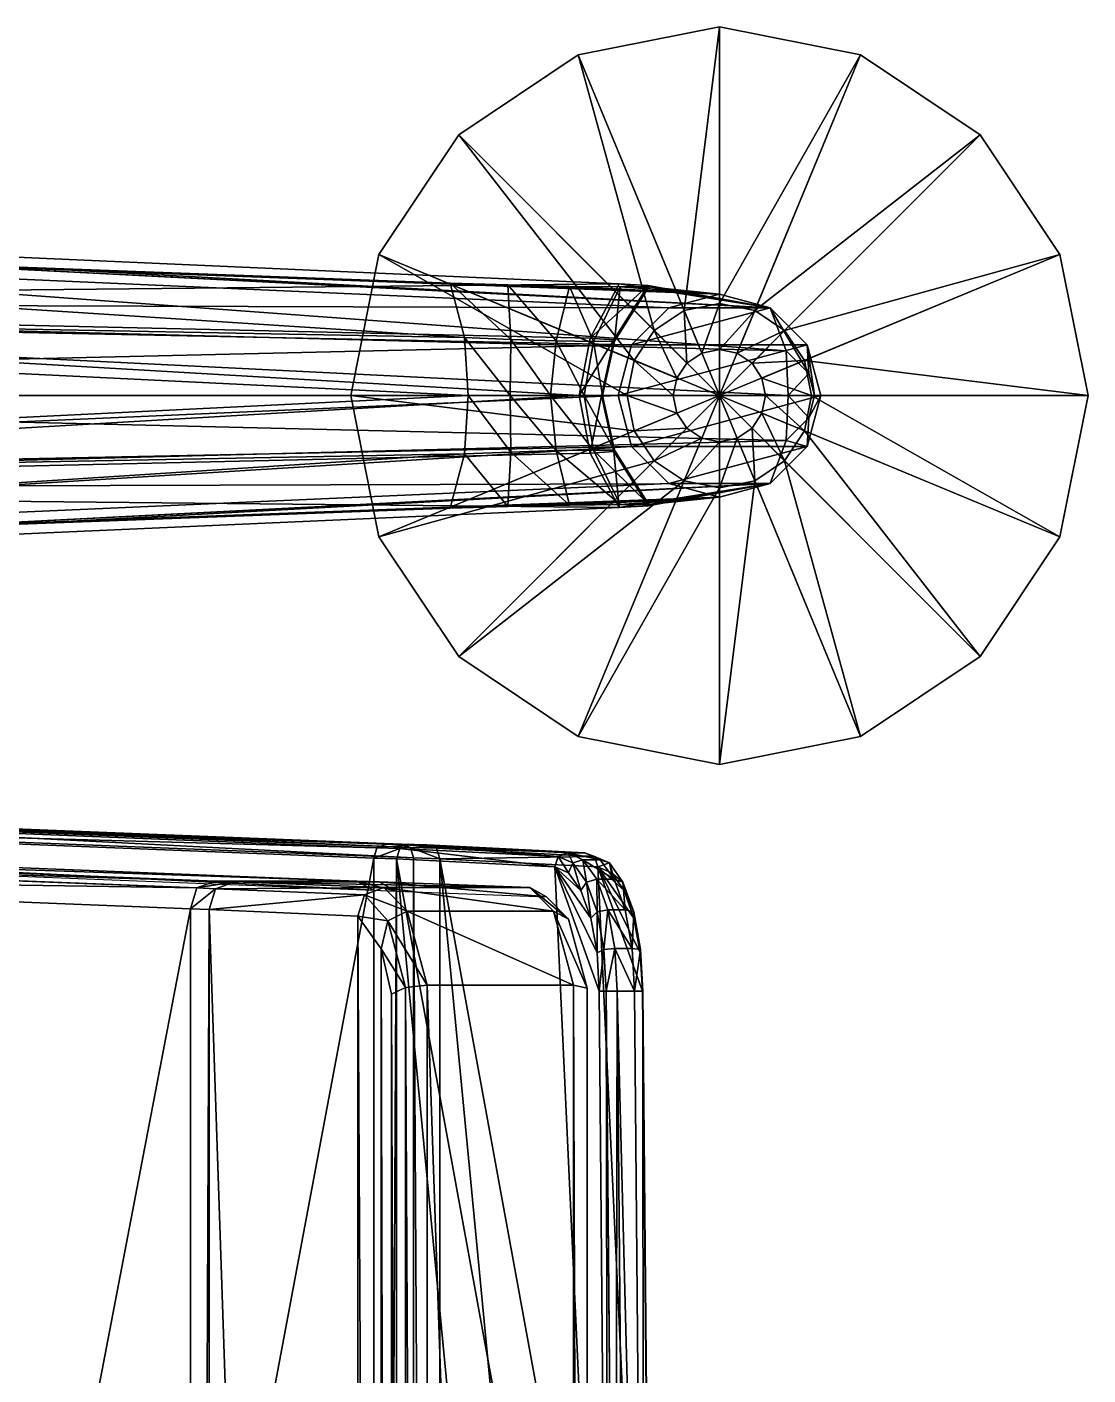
# Model space of a CAD drawing. Extents: x -0.75 to 2.5, y -6.86 to 0.72.
# Drawn here: x -0.1801 to -0.065, y -1.9131 to -1.7669 of the extents above; entities that cross this region are included whole.
import ezdxf

# ---------------------------------------------------------------- set-up
doc = ezdxf.new("R2010")
doc.units = 0
doc.layers.add('72OFGO2D01_GRAFIK', color=1, linetype='CONTINUOUS')
doc.layers.add('72VIAI3D_ANY', color=1, linetype='CONTINUOUS')

# ---------------------------------------------------------------- blocks, each defined once
blk = doc.blocks.new('OB__000009')
at = {"layer": '72VIAI3D_ANY'}
mesh = blk.add_polyface(dxfattribs=at)
corners = [(0.032, -0.00067, 0.06625), (0.0265, -0.00147, 0.06163), (0.032, 0, 0.06002), (0.02959, -0.00131, 0.06695), (0.03441, -0.00131, 0.06695), (0.0375, -0.00147, 0.06163), (0.02248, -0.0055, 0.0661), (0.02713, -0.00376, 0.06969), (0.03688, -0.00376, 0.06969), (0.04153, -0.0055, 0.0661), (0.032, -0.00355, 0.07141), (0.0265, -0.00147), (0.02248, -0.0055), (0.021, -0.011, 0.024), (0.021, -0.011), (0.02248, -0.0165, 0.02668), (0.04153, -0.0165), (0.043, -0.011, 0.024), (0.043, -0.011), (0.04153, -0.0055), (0.0375, -0.00147), (0.032, 0), (0.04382, -0.01867, 0.05968), (0.04395, -0.01872, 0.0664), (0.02018, -0.01867, 0.05968), (0.02006, -0.01872, 0.0664), (0.0375, -0.02053), (0.032, -0.022), (0.0265, -0.02053), (0.02248, -0.0165)]
mesh.append_faces([[corners[k] for k in face] for face in [(1, 0, 3), (2, 4, 0), (3, 6, 1), (6, 3, 7), (8, 5, 9), (5, 8, 4), (6, 11, 1), (11, 6, 12), (12, 13, 14), (15, 14, 13), (16, 17, 18), (18, 9, 19), (5, 19, 9), (19, 5, 20), (20, 2, 21), (21, 1, 11), (19, 16, 18)]], dxfattribs={"vtx0": -1, "color": 9})
mesh.append_faces([[corners[k] for k in face] for face in [(0, 1, 2), (4, 2, 5), (24, 6, 25), (20, 16, 19), (16, 20, 26), (21, 26, 20), (26, 21, 27), (11, 27, 21), (12, 28, 11), (28, 12, 29)]], dxfattribs={"vtx0": -1, "vtx1": -1, "color": 9})
mesh.append_faces([[corners[k] for k in face] for face in [(9, 17, 22), (13, 6, 24)]], dxfattribs={"vtx0": -1, "vtx1": -1, "vtx2": -1, "color": 9})
mesh.append_faces([[corners[k] for k in face] for face in [(10, 3, 0), (10, 0, 4), (10, 7, 3), (10, 4, 8), (13, 12, 6), (9, 18, 17), (2, 20, 5), (1, 21, 2), (9, 22, 23)]], dxfattribs={"vtx0": -1, "vtx2": -1, "color": 9})
mesh.append_faces([[corners[k] for k in face] for face in [(14, 29, 12)]], dxfattribs={"vtx1": -1, "color": 9})
mesh = blk.add_polyface(dxfattribs=at)
corners = [(0.021, -0.011), (0.02248, -0.0165, 0.02668), (0.02248, -0.0165), (0.0265, -0.02053, 0.02745), (0.0265, -0.02053), (0.032, -0.022, 0.02578), (0.032, -0.022), (0.0375, -0.02053, 0.02745), (0.0375, -0.02053), (0.04153, -0.0165, 0.02668), (0.04153, -0.0165), (0.043, -0.011, 0.024), (0.03804, -0.02245, 0.06559), (0.04413, -0.02189, 0.07233), (0.04395, -0.01872, 0.0664), (0.03823, -0.02504, 0.07032), (0.02577, -0.02504, 0.07032), (0.02006, -0.01872, 0.0664), (0.01987, -0.02189, 0.07233), (0.02596, -0.02245, 0.06559), (0.03793, -0.02237, 0.06064), (0.04382, -0.01867, 0.05968), (0.02018, -0.01867, 0.05968), (0.02608, -0.02237, 0.06064), (0.0379, -0.02465, 0.05623), (0.0438, -0.02176, 0.05372), (0.02021, -0.02176, 0.05372), (0.02611, -0.02465, 0.05623), (0.032, -0.0238, 0.06543), (0.032, -0.02623, 0.06974), (0.032, -0.02367, 0.06104), (0.032, -0.02568, 0.0571), (0.04153, -0.0055, 0.0661), (0.04387, -0.02728, 0.04988), (0.04401, -0.03394, 0.04905), (0.02248, -0.0055, 0.0661), (0.021, -0.011, 0.024), (0.02014, -0.02728, 0.04988), (0.01999, -0.03394, 0.04905), (0.0265, -0.00147)]
mesh.append_faces([[corners[k] for k in face] for face in [(0, 1, 2), (3, 2, 1), (2, 3, 4), (5, 4, 3), (4, 5, 6), (7, 6, 5), (6, 7, 8), (9, 8, 7), (8, 9, 10), (11, 10, 9), (12, 13, 14), (13, 12, 15), (16, 17, 18), (17, 16, 19), (20, 14, 21), (14, 20, 12), (19, 22, 17), (22, 19, 23), (24, 21, 25), (21, 24, 20), (23, 26, 22), (26, 23, 27), (28, 15, 12), (19, 29, 28), (30, 12, 20), (12, 30, 28), (28, 23, 19), (23, 28, 30), (20, 31, 30), (30, 27, 23)]], dxfattribs={"vtx0": -1, "color": 9})
mesh.append_faces([[corners[k] for k in face] for face in [(17, 35, 18), (26, 36, 22), (37, 36, 26), (38, 36, 37), (6, 39, 4)]], dxfattribs={"vtx0": -1, "vtx1": -1, "color": 9})
mesh.append_faces([[corners[k] for k in face] for face in [(32, 14, 13), (11, 25, 21), (11, 33, 25), (11, 34, 33)]], dxfattribs={"vtx0": -1, "vtx2": -1, "color": 9})
mesh = blk.add_polyface(dxfattribs=at)
corners = [(0.032, -0.25709, 0.18746), (0.0265, -0.02053, 0.02745), (0.0217, -0.25622, 0.18844), (0.032, -0.022, 0.02578), (0.0423, -0.25622, 0.18844), (0.0375, -0.02053, 0.02745), (0.04216, -0.20841, 0.29661), (0.04153, -0.0055, 0.0661), (0.052, -0.21037, 0.29325), (0.032, -0.20773, 0.29776), (0.03688, -0.00376, 0.06969), (0.02184, -0.20841, 0.29661), (0.032, -0.00355, 0.07141), (0.012, -0.21037, 0.29325), (0.02713, -0.00376, 0.06969), (0.012, -0.20011, 0.26994), (0.02248, -0.0055, 0.0661), (0.052, -0.254, 0.1914), (0.04421, -0.04023, 0.05142), (0.043, -0.011, 0.024), (0.052, -0.2506, 0.19634), (0.052, -0.20011, 0.26994), (0.021, -0.011, 0.024), (0.012, -0.2506, 0.19634), (0.012, -0.254, 0.1914), (0.01979, -0.04023, 0.05142), (0.0423, -0.20267, 0.26725), (0.052, -0.20622, 0.27415), (0.0217, -0.2076, 0.2706), (0.012, -0.20622, 0.27415), (0.0217, -0.20267, 0.26725), (0.032, -0.20363, 0.26637), (0.0423, -0.2076, 0.2706), (0.032, -0.20808, 0.26935), (0.032, -0.03825, 0.05607), (0.0217, -0.24833, 0.19928), (0.02569, -0.03866, 0.05481), (0.032, -0.24762, 0.20036), (0.04413, -0.02189, 0.07233), (0.032, -0.02623, 0.06974), (0.03823, -0.02504, 0.07032), (0.01987, -0.02189, 0.07233), (0.0423, -0.24833, 0.19928), (0.03831, -0.03866, 0.05481), (0.04153, -0.0165, 0.02668), (0.02248, -0.0165, 0.02668)]
mesh.append_faces([[corners[k] for k in face] for face in [(1, 0, 3), (6, 7, 8), (36, 23, 25), (38, 26, 21), (30, 41, 15), (20, 43, 18)]], dxfattribs={"color": 9})
mesh.append_faces([[corners[k] for k in face] for face in [(9, 10, 6), (11, 12, 9), (26, 27, 21), (28, 15, 29), (15, 28, 30), (31, 32, 26), (30, 33, 31), (35, 34, 37), (26, 39, 31), (39, 26, 40), (39, 30, 31), (34, 42, 37), (45, 2, 1)]], dxfattribs={"vtx0": -1, "color": 9})
mesh.append_faces([[corners[k] for k in face] for face in [(17, 18, 19), (18, 17, 20), (7, 21, 8), (22, 23, 24), (23, 22, 25), (34, 35, 36), (5, 17, 44)]], dxfattribs={"vtx0": -1, "vtx1": -1, "color": 9})
mesh.append_faces([[corners[k] for k in face] for face in [(17, 5, 4), (2, 45, 24)]], dxfattribs={"vtx0": -1, "vtx1": -1, "vtx2": -1, "color": 9})
mesh.append_faces([[corners[k] for k in face] for face in [(15, 16, 13), (42, 34, 43)]], dxfattribs={"vtx0": -1, "vtx2": -1, "color": 9})
mesh.append_faces([[corners[k] for k in face] for face in [(3, 4, 5), (13, 14, 11), (19, 44, 17)]], dxfattribs={"vtx1": -1, "color": 9})
mesh.append_faces([[corners[k] for k in face] for face in [(23, 36, 35)]], dxfattribs={"vtx1": -1, "vtx2": -1, "color": 9})
mesh.append_faces([[corners[k] for k in face] for face in [(0, 1, 2), (4, 3, 0), (43, 20, 42), (45, 22, 24)]], dxfattribs={"vtx2": -1, "color": 9})
mesh = blk.add_polyface(dxfattribs=at)
corners = [(0.04153, -0.0055, 0.0661), (0.04216, -0.20841, 0.29661), (0.03688, -0.00376, 0.06969), (0.032, -0.20773, 0.29776), (0.032, -0.00355, 0.07141), (0.02184, -0.20841, 0.29661), (0.02713, -0.00376, 0.06969), (0.012, -0.21037, 0.29325), (0.02248, -0.0055, 0.0661), (0.012, -0.20011, 0.26994), (0.01987, -0.02189, 0.07233), (0.052, -0.20011, 0.26994), (0.04413, -0.02189, 0.07233), (0.03796, -0.02873, 0.05341), (0.0438, -0.02176, 0.05372), (0.04387, -0.02728, 0.04988), (0.0379, -0.02465, 0.05623), (0.02611, -0.02465, 0.05623), (0.02014, -0.02728, 0.04988), (0.02021, -0.02176, 0.05372), (0.02604, -0.02873, 0.05341), (0.01999, -0.03394, 0.04905), (0.02589, -0.03364, 0.05286), (0.03812, -0.03364, 0.05286), (0.04401, -0.03394, 0.04905), (0.01979, -0.04023, 0.05142), (0.02569, -0.03866, 0.05481), (0.03831, -0.03866, 0.05481), (0.04421, -0.04023, 0.05142), (0.03823, -0.02504, 0.07032), (0.032, -0.0238, 0.06543), (0.032, -0.02623, 0.06974), (0.02596, -0.02245, 0.06559), (0.02577, -0.02504, 0.07032), (0.032, -0.02568, 0.0571), (0.03793, -0.02237, 0.06064), (0.032, -0.02367, 0.06104), (0.032, -0.02934, 0.05463), (0.032, -0.03369, 0.05422), (0.032, -0.03825, 0.05607), (0.0423, -0.20267, 0.26725), (0.0217, -0.20267, 0.26725), (0.043, -0.011, 0.024), (0.021, -0.011, 0.024)]
mesh.append_faces([[corners[k] for k in face] for face in [(0, 1, 2), (6, 7, 8), (40, 12, 29), (10, 41, 33)]], dxfattribs={"color": 9})
mesh.append_faces([[corners[k] for k in face] for face in [(13, 14, 15), (14, 13, 16), (17, 18, 19), (18, 17, 20), (20, 21, 18), (21, 20, 22), (23, 15, 24), (15, 23, 13), (22, 25, 21), (25, 22, 26), (27, 24, 28), (24, 27, 23), (29, 30, 31), (31, 32, 33), (34, 35, 16), (17, 36, 34), (37, 16, 13), (16, 37, 34), (34, 20, 17), (20, 34, 37), (37, 22, 20), (22, 37, 38), (38, 13, 23), (13, 38, 37), (38, 26, 22), (26, 38, 39), (39, 23, 27), (23, 39, 38), (41, 31, 33)]], dxfattribs={"vtx0": -1, "color": 9})
mesh.append_faces([[corners[k] for k in face] for face in [(11, 0, 12), (25, 43, 21)]], dxfattribs={"vtx0": -1, "vtx1": -1, "color": 9})
mesh.append_faces([[corners[k] for k in face] for face in [(4, 5, 6)]], dxfattribs={"vtx0": -1, "vtx1": -1, "vtx2": -1, "color": 9})
mesh.append_faces([[corners[k] for k in face] for face in [(2, 3, 4), (8, 9, 10), (42, 28, 24)]], dxfattribs={"vtx0": -1, "vtx2": -1, "color": 9})
blk = doc.blocks.new('OB__000608')
at = {"layer": '72VIAI3D_ANY', "rotation": -90}
blk.add_blockref('OB__000009', (-0.09399, -1.77486, 0.029), dxfattribs=at)
blk = doc.blocks.new('72VIAI3D__000609')
at = {"layer": '72VIAI3D_ANY'}
blk.add_blockref('OB__000608', (0, 0), dxfattribs=at)
blk = doc.blocks.new('OB__000012')
at = {"layer": '72VIAI3D_ANY'}
mesh = blk.add_polyface(dxfattribs=at)
corners = [(0.02469, -0.00305), (0.04, 0), (0.04, -0.04), (0.02469, -0.00305, 0.006), (0.04, 0, 0.006), (0.03617, -0.03076, 0.018), (0.04, -0.03, 0.018), (0.03809, -0.03538, 0.026), (0.04, -0.035, 0.026), (0.04, -0.03, 0.026), (0.03617, -0.03076, 0.026), (0.01172, -0.01172), (0.01172, -0.01172, 0.006), (0.03293, -0.03293, 0.018), (0.03646, -0.03646, 0.026), (0.03293, -0.03293, 0.026), (0.00304, -0.02469), (0.00304, -0.02469, 0.006), (0.03076, -0.03617, 0.018), (0.03538, -0.03809, 0.026), (0.03076, -0.03617, 0.026), (0, -0.04), (0, -0.04, 0.006), (0.03, -0.04, 0.018), (0.035, -0.04, 0.026), (0.03, -0.04, 0.026), (0.04, -0.035, 0.029), (0.03809, -0.03538, 0.029), (0.03646, -0.03646, 0.029), (0.03538, -0.03809, 0.029), (0.035, -0.04, 0.029)]
mesh.append_faces([[corners[k] for k in face] for face in [(0, 1, 2), (7, 8, 9), (9, 10, 7), (11, 0, 2), (14, 7, 10), (10, 15, 14), (16, 11, 2), (19, 14, 15), (15, 20, 19), (21, 16, 2), (24, 19, 20), (20, 25, 24)]], dxfattribs={"vtx1": -1, "vtx2": -1, "color": 159})
mesh.append_faces([[corners[k] for k in face] for face in [(3, 4, 1), (1, 0, 3), (5, 6, 4), (4, 3, 5), (12, 3, 0), (0, 11, 12), (13, 5, 3), (3, 12, 13), (17, 12, 11), (11, 16, 17), (18, 13, 12), (12, 17, 18), (22, 17, 16), (16, 21, 22), (23, 18, 17), (17, 22, 23), (9, 6, 5), (5, 10, 9), (10, 5, 13), (13, 15, 10), (15, 13, 18), (18, 20, 15), (20, 18, 23), (23, 25, 20), (26, 8, 7), (7, 27, 26), (27, 7, 14), (14, 28, 27), (28, 14, 19), (19, 29, 28), (29, 19, 24), (24, 30, 29)]], dxfattribs={"vtx2": -1, "color": 159})
mesh = blk.add_polyface(dxfattribs=at)
corners = [(0.07696, -0.02469), (0.08, -0.04), (0.04, -0.04), (0.07696, -0.02469, 0.006), (0.08, -0.04, 0.006), (0.04924, -0.03617, 0.018), (0.05, -0.04, 0.018), (0.04462, -0.03809, 0.026), (0.045, -0.04, 0.026), (0.05, -0.04, 0.026), (0.04924, -0.03617, 0.026), (0.06828, -0.01172), (0.06828, -0.01172, 0.006), (0.04707, -0.03293, 0.018), (0.04354, -0.03646, 0.026), (0.04707, -0.03293, 0.026), (0.05531, -0.00305), (0.05531, -0.00305, 0.006), (0.04383, -0.03076, 0.018), (0.04191, -0.03538, 0.026), (0.04383, -0.03076, 0.026), (0.04, 0), (0.04, 0, 0.006), (0.04, -0.03, 0.018), (0.04, -0.035, 0.026), (0.04, -0.03, 0.026), (0.045, -0.04, 0.029), (0.04462, -0.03809, 0.029), (0.04354, -0.03646, 0.029), (0.04191, -0.03538, 0.029), (0.04, -0.035, 0.029)]
mesh.append_faces([[corners[k] for k in face] for face in [(0, 1, 2), (7, 8, 9), (9, 10, 7), (11, 0, 2), (14, 7, 10), (10, 15, 14), (16, 11, 2), (19, 14, 15), (15, 20, 19), (21, 16, 2), (24, 19, 20), (20, 25, 24)]], dxfattribs={"vtx1": -1, "vtx2": -1, "color": 159})
mesh.append_faces([[corners[k] for k in face] for face in [(3, 4, 1), (1, 0, 3), (5, 6, 4), (4, 3, 5), (12, 3, 0), (0, 11, 12), (13, 5, 3), (3, 12, 13), (17, 12, 11), (11, 16, 17), (18, 13, 12), (12, 17, 18), (22, 17, 16), (16, 21, 22), (23, 18, 17), (17, 22, 23), (9, 6, 5), (5, 10, 9), (10, 5, 13), (13, 15, 10), (15, 13, 18), (18, 20, 15), (20, 18, 23), (23, 25, 20), (26, 8, 7), (7, 27, 26), (27, 7, 14), (14, 28, 27), (28, 14, 19), (19, 29, 28), (29, 19, 24), (24, 30, 29)]], dxfattribs={"vtx2": -1, "color": 159})
mesh = blk.add_polyface(dxfattribs=at)
corners = [(0.00304, -0.05531), (0, -0.04), (0.04, -0.04), (0.00304, -0.05531, 0.006), (0, -0.04, 0.006), (0.03076, -0.04383, 0.018), (0.03, -0.04, 0.018), (0.03538, -0.04191, 0.026), (0.035, -0.04, 0.026), (0.03, -0.04, 0.026), (0.03076, -0.04383, 0.026), (0.01172, -0.06828), (0.01172, -0.06828, 0.006), (0.03293, -0.04707, 0.018), (0.03646, -0.04354, 0.026), (0.03293, -0.04707, 0.026), (0.02469, -0.07695), (0.02469, -0.07695, 0.006), (0.03617, -0.04924, 0.018), (0.03809, -0.04462, 0.026), (0.03617, -0.04924, 0.026), (0.04, -0.08), (0.04, -0.08, 0.006), (0.04, -0.05, 0.018), (0.04, -0.045, 0.026), (0.04, -0.05, 0.026), (0.035, -0.04, 0.029), (0.03538, -0.04191, 0.029), (0.03646, -0.04354, 0.029), (0.03809, -0.04462, 0.029), (0.04, -0.045, 0.029)]
mesh.append_faces([[corners[k] for k in face] for face in [(0, 1, 2), (7, 8, 9), (9, 10, 7), (11, 0, 2), (14, 7, 10), (10, 15, 14), (16, 11, 2), (19, 14, 15), (15, 20, 19), (21, 16, 2), (24, 19, 20), (20, 25, 24)]], dxfattribs={"vtx1": -1, "vtx2": -1, "color": 159})
mesh.append_faces([[corners[k] for k in face] for face in [(3, 4, 1), (1, 0, 3), (5, 6, 4), (4, 3, 5), (12, 3, 0), (0, 11, 12), (13, 5, 3), (3, 12, 13), (17, 12, 11), (11, 16, 17), (18, 13, 12), (12, 17, 18), (22, 17, 16), (16, 21, 22), (23, 18, 17), (17, 22, 23), (9, 6, 5), (5, 10, 9), (10, 5, 13), (13, 15, 10), (15, 13, 18), (18, 20, 15), (20, 18, 23), (23, 25, 20), (26, 8, 7), (7, 27, 26), (27, 7, 14), (14, 28, 27), (28, 14, 19), (19, 29, 28), (29, 19, 24), (24, 30, 29)]], dxfattribs={"vtx2": -1, "color": 159})
mesh = blk.add_polyface(dxfattribs=at)
corners = [(0.05531, -0.07695), (0.04, -0.08), (0.04, -0.04), (0.05531, -0.07695, 0.006), (0.04, -0.08, 0.006), (0.04383, -0.04924, 0.018), (0.04, -0.05, 0.018), (0.04191, -0.04462, 0.026), (0.04, -0.045, 0.026), (0.04, -0.05, 0.026), (0.04383, -0.04924, 0.026), (0.06828, -0.06828), (0.06828, -0.06828, 0.006), (0.04707, -0.04707, 0.018), (0.04354, -0.04354, 0.026), (0.04707, -0.04707, 0.026), (0.07696, -0.05531), (0.07696, -0.05531, 0.006), (0.04924, -0.04383, 0.018), (0.04462, -0.04191, 0.026), (0.04924, -0.04383, 0.026), (0.08, -0.04), (0.08, -0.04, 0.006), (0.05, -0.04, 0.018), (0.045, -0.04, 0.026), (0.05, -0.04, 0.026), (0.04, -0.045, 0.029), (0.04191, -0.04462, 0.029), (0.04354, -0.04354, 0.029), (0.04462, -0.04191, 0.029), (0.045, -0.04, 0.029)]
mesh.append_faces([[corners[k] for k in face] for face in [(0, 1, 2), (7, 8, 9), (9, 10, 7), (11, 0, 2), (14, 7, 10), (10, 15, 14), (16, 11, 2), (19, 14, 15), (15, 20, 19), (21, 16, 2), (24, 19, 20), (20, 25, 24)]], dxfattribs={"vtx1": -1, "vtx2": -1, "color": 159})
mesh.append_faces([[corners[k] for k in face] for face in [(3, 4, 1), (1, 0, 3), (5, 6, 4), (4, 3, 5), (12, 3, 0), (0, 11, 12), (13, 5, 3), (3, 12, 13), (17, 12, 11), (11, 16, 17), (18, 13, 12), (12, 17, 18), (22, 17, 16), (16, 21, 22), (23, 18, 17), (17, 22, 23), (9, 6, 5), (5, 10, 9), (10, 5, 13), (13, 15, 10), (15, 13, 18), (18, 20, 15), (20, 18, 23), (23, 25, 20), (26, 8, 7), (7, 27, 26), (27, 7, 14), (14, 28, 27), (28, 14, 19), (19, 29, 28), (29, 19, 24), (24, 30, 29)]], dxfattribs={"vtx2": -1, "color": 159})
blk = doc.blocks.new('OB__000610')
at = {"layer": '72VIAI3D_ANY', "rotation": -90}
blk.add_blockref('OB__000012', (-0.06499, -1.76686), dxfattribs=at)
blk = doc.blocks.new('72VIAI3D__000611')
at = {"layer": '72VIAI3D_ANY'}
blk.add_blockref('OB__000610', (0, 0), dxfattribs=at)
blk = doc.blocks.new('72VIAI3D__000614')
at = {"layer": '72VIAI3D_ANY'}
for name in ['72VIAI3D__000611', '72VIAI3D__000609']:
    blk.add_blockref(name, (0, 0), dxfattribs=at)
blk = doc.blocks.new('OB__000633')
at = {"layer": '72VIAI3D_ANY'}
mesh = blk.add_polyface(dxfattribs=at)
corners = [(0.47606, -0.02125, 0.45091), (0.01102, -0.02235, 0.44806), (0.01594, -0.02125, 0.45091), (0.00674, -0.04103, 0.39946), (0.48534, -0.04305, 0.395), (0.00666, -0.04305, 0.395), (0.489, -0.13555, 0.21061), (0.003, -0.13555, 0.21061), (0.489, -0.13915, 0.20292), (0.003, -0.13915, 0.20292), (0.489, -0.14235, 0.19453), (0.003, -0.14235, 0.19453), (0.48453, -0.02489, 0.44144), (0.00747, -0.02489, 0.44144), (0.48098, -0.02235, 0.44806), (0.47673, 0, 0.44488), (0.01494, -0.00151, 0.44653), (0.01527, 0, 0.44488), (0.00694, -0.00368, 0.44088), (0.00778, -0.00203, 0.43959), (0.00366, -0.02499, 0.38639), (0.00474, -0.02073, 0.39095), (0.00374, -0.02257, 0.39174), (0.00466, -0.0232, 0.38551), (0.00514, -0.02419, 0.44117), (0.00694, -0.01955, 0.44699), (0.00796, -0.02165, 0.44779), (0.00437, -0.02209, 0.44036), (0.00537, -0.00442, 0.43338), (0.00437, -0.00622, 0.43426), (0.00374, -0.03826, 0.3983), (0.47706, -0.00151, 0.44653), (0.01494, -0.01738, 0.45263), (0.47706, -0.01738, 0.45263), (0.01519, -0.01974, 0.45274), (0.47681, -0.01974, 0.45274), (0.00441, -0.04237, 0.39467), (0.00449, -0.04034, 0.39917)]
mesh.append_faces([[corners[k] for k in face] for face in [(24, 25, 26), (25, 24, 27)]], dxfattribs={"color": 169})
mesh.append_faces([[corners[k] for k in face] for face in [(0, 1, 2), (15, 16, 17), (18, 17, 16), (17, 18, 19), (22, 28, 29), (29, 19, 18), (19, 29, 28), (30, 29, 27), (27, 18, 25), (18, 27, 29), (31, 32, 16), (25, 16, 32), (16, 25, 18), (13, 26, 1), (26, 13, 24), (33, 34, 32), (35, 2, 34), (3, 24, 13), (37, 27, 24), (1, 34, 2), (34, 1, 26), (26, 32, 34), (32, 26, 25)]], dxfattribs={"vtx0": -1, "color": 169})
mesh.append_faces([[corners[k] for k in face] for face in [(3, 4, 5), (5, 6, 7), (7, 8, 9), (9, 10, 11), (20, 21, 22), (21, 20, 23), (28, 22, 21), (29, 30, 22), (36, 30, 37), (37, 5, 36), (5, 37, 3), (24, 3, 37), (27, 37, 30), (7, 36, 5)]], dxfattribs={"vtx0": -1, "vtx1": -1, "color": 169})
mesh.append_faces([[corners[k] for k in face] for face in [(12, 3, 13), (14, 13, 1)]], dxfattribs={"vtx0": -1, "vtx2": -1, "color": 169})
mesh = blk.add_polyface(dxfattribs=at)
corners = [(0.01102, -0.02235, 0.44806), (0.47606, -0.02125, 0.45091), (0.48098, -0.02235, 0.44806), (0.48534, -0.04305, 0.395), (0.00674, -0.04103, 0.39946), (0.48526, -0.04103, 0.39946), (0.489, -0.13555, 0.21061), (0.00666, -0.04305, 0.395), (0.489, -0.13915, 0.20292), (0.003, -0.13555, 0.21061), (0.489, -0.14235, 0.19453), (0.003, -0.13915, 0.20292), (0.48453, -0.02489, 0.44144), (0.00747, -0.02489, 0.44144), (0.47706, -0.00151, 0.44653), (0.48422, -0.00203, 0.43959), (0.48506, -0.00368, 0.44088), (0.47673, 0, 0.44488), (0.01494, -0.00151, 0.44653), (0.48826, -0.02257, 0.39174), (0.48734, -0.0232, 0.38551), (0.48834, -0.02499, 0.38639), (0.48726, -0.02073, 0.39095), (0.48763, -0.02209, 0.44036), (0.48404, -0.02165, 0.44779), (0.48506, -0.01955, 0.44699), (0.48686, -0.02419, 0.44117), (0.48763, -0.00622, 0.43426), (0.48663, -0.00442, 0.43338), (0.47706, -0.01738, 0.45263), (0.01494, -0.01738, 0.45263), (0.01519, -0.01974, 0.45274), (0.47681, -0.01974, 0.45274), (0.01594, -0.02125, 0.45091), (0.48759, -0.04237, 0.39467), (0.48751, -0.04034, 0.39917), (0.48834, -0.04034, 0.39371), (0.48826, -0.03826, 0.3983)]
mesh.append_faces([[corners[k] for k in face] for face in [(23, 24, 25), (24, 23, 26), (26, 2, 24), (2, 26, 12), (24, 1, 32), (1, 24, 2)]], dxfattribs={"color": 169})
mesh.append_faces([[corners[k] for k in face] for face in [(14, 15, 16), (15, 14, 17), (18, 17, 14), (22, 27, 28), (16, 28, 27), (28, 16, 15), (19, 23, 27), (25, 27, 23), (27, 25, 16), (29, 16, 25), (16, 29, 14), (30, 14, 29), (31, 29, 32), (33, 32, 1), (25, 32, 29), (32, 25, 24), (35, 12, 26), (37, 26, 23)]], dxfattribs={"vtx0": -1, "color": 169})
mesh.append_faces([[corners[k] for k in face] for face in [(3, 4, 5), (6, 7, 3), (8, 9, 6), (10, 11, 8), (19, 20, 21), (20, 19, 22), (27, 22, 19), (34, 5, 35), (5, 34, 3), (36, 35, 37), (35, 36, 34), (12, 35, 5), (26, 37, 35)]], dxfattribs={"vtx0": -1, "vtx1": -1, "color": 169})
mesh.append_faces([[corners[k] for k in face] for face in [(0, 1, 2), (4, 12, 5), (13, 2, 12)]], dxfattribs={"vtx0": -1, "vtx2": -1, "color": 169})
mesh = blk.add_polyface(dxfattribs=at)
corners = [(0, -0.11755, 0.20188), (0.00466, -0.0232, 0.38551), (0.00366, -0.02499, 0.38639), (0.001, -0.11576, 0.201), (0, -0.12073, 0.1951), (0.001, -0.11889, 0.19432), (0, -0.12342, 0.18804), (0.001, -0.12153, 0.18739), (0, -0.12563, 0.1808), (0.001, -0.1237, 0.18029), (0, -0.12726, 0.17341), (0.001, -0.12529, 0.17305), (0, -0.14858, 0.0286), (0.001, -0.1466, 0.02831), (0.00366, -0.04034, 0.39371), (0.00374, -0.02257, 0.39174), (0.00374, -0.03826, 0.3983), (0, -0.13285, 0.2093), (0, -0.13639, 0.20174), (0, -0.13951, 0.19356), (0, -0.14209, 0.18511), (0, -0.14399, 0.17647), (0.00441, -0.04237, 0.39467), (0.00075, -0.13846, 0.20262), (0.00075, -0.13487, 0.21028), (0.003, -0.13915, 0.20292), (0.003, -0.13555, 0.21061), (0.00075, -0.14164, 0.19429), (0.003, -0.14235, 0.19453), (0.00075, -0.14427, 0.18568), (0.003, -0.145, 0.18587)]
mesh.append_faces([[corners[k] for k in face] for face in [(0, 1, 2), (1, 0, 3), (4, 3, 0), (3, 4, 5), (6, 5, 4), (5, 6, 7), (8, 7, 6), (7, 8, 9), (10, 9, 8), (9, 10, 11), (12, 11, 10), (11, 12, 13), (14, 15, 16), (15, 14, 2), (17, 2, 14), (2, 17, 0), (18, 0, 17), (0, 18, 4), (19, 4, 18), (4, 19, 6), (20, 6, 19), (6, 20, 8), (21, 8, 20), (8, 21, 10), (16, 22, 14), (17, 23, 18), (23, 17, 24), (24, 25, 23), (25, 24, 26), (24, 14, 22), (14, 24, 17), (22, 26, 24), (18, 27, 19), (27, 18, 23), (23, 28, 27), (28, 23, 25), (19, 29, 20), (29, 19, 27), (27, 30, 29), (30, 27, 28)]], dxfattribs={"vtx0": -1, "vtx1": -1, "color": 169})
blk = doc.blocks.new('OB__000634')
at = {"layer": '72VIAI3D_ANY', "rotation": -90}
blk.add_blockref('OB__000633', (-0.119325, -1.85586, 0.383018), dxfattribs=at)
blk = doc.blocks.new('72VIAI3D__000635')
at = {"layer": '72VIAI3D_ANY'}
blk.add_blockref('OB__000634', (0, 0), dxfattribs=at)
blk = doc.blocks.new('OB__000642')
at = {"layer": '72VIAI3D_ANY'}
mesh = blk.add_polyface(dxfattribs=at)
corners = [(0.00525, -0.02824, 0.54774), (0.49483, -0.0307, 0.5423), (0.00517, -0.0307, 0.5423), (0.4985, -0.12327, 0.35776), (0.0015, -0.12327, 0.35776), (0.0015, -0.12434, 0.34248), (0.4985, -0.12184, 0.34903), (0.0015, -0.12184, 0.34903), (0.4985, -0.11887, 0.35538), (0.0015, -0.11887, 0.35538), (0.49487, -0.0264, 0.53972), (0.00513, -0.0264, 0.53972), (0.49477, -0.02354, 0.54591), (0.00523, -0.02354, 0.54591), (0.49475, -0.02824, 0.54774), (0.25, -0.00478, 0.60877), (0.13101, -0.00332, 0.60836), (0.25, -0.00093, 0.60904), (0.25, -0.00282, 0.60969), (0.13101, -0.00143, 0.60771), (0.01961, -0.00429, 0.60571), (0.01961, -0.00242, 0.605), (0.25, -0.00005, 0.60715), (0.13101, -0.00054, 0.60582), (0.13101, -0.00527, 0.60745), (0.00611, -0.01106, 0.59224), (0.01961, -0.00623, 0.60484), (0.01961, -0.00156, 0.60306), (0.00611, -0.00639, 0.59046), (0.25, 0, 0.60832), (0.13101, -0.0005, 0.60699), (0.13101, -0.00452, 0.60838), (0.25, -0.00402, 0.6097), (0.01961, -0.00547, 0.60576), (0.01961, -0.0015, 0.60425), (0.01544, -0.0018, 0.60243)]
mesh.append_faces([[corners[k] for k in face] for face in [(19, 20, 21), (20, 31, 33), (34, 19, 21)]], dxfattribs={"vtx0": -1, "color": 9})
mesh.append_faces([[corners[k] for k in face] for face in [(0, 1, 2), (2, 3, 4), (5, 6, 7), (7, 8, 9), (9, 10, 11), (11, 12, 13), (16, 17, 18), (17, 16, 19), (20, 19, 16), (24, 25, 26), (27, 28, 23), (13, 23, 28)]], dxfattribs={"vtx0": -1, "vtx1": -1, "color": 9})
mesh.append_faces([[corners[k] for k in face] for face in [(14, 0, 15)]], dxfattribs={"vtx0": -1, "vtx1": -1, "vtx2": -1, "color": 9})
mesh.append_faces([[corners[k] for k in face] for face in [(13, 22, 23), (0, 24, 15), (23, 29, 30), (29, 23, 22), (30, 17, 19), (17, 30, 29), (15, 31, 32), (31, 15, 24), (32, 16, 18), (16, 32, 31), (31, 20, 16), (24, 33, 31), (33, 24, 26), (27, 30, 34), (30, 27, 23), (19, 34, 30), (34, 35, 27)]], dxfattribs={"vtx0": -1, "vtx2": -1, "color": 9})
mesh.append_faces([[corners[k] for k in face] for face in [(0, 25, 24)]], dxfattribs={"vtx1": -1, "vtx2": -1, "color": 9})
mesh = blk.add_polyface(dxfattribs=at)
corners = [(0.36899, -0.00332, 0.60836), (0.25, -0.00093, 0.60904), (0.36899, -0.00143, 0.60771), (0.25, -0.00282, 0.60969), (0.4804, -0.00429, 0.60571), (0.4804, -0.00242, 0.605), (0.49483, -0.0307, 0.5423), (0.00525, -0.02824, 0.54774), (0.49475, -0.02824, 0.54774), (0.4985, -0.12327, 0.35776), (0.00517, -0.0307, 0.5423), (0.4985, -0.12642, 0.35103), (0.0015, -0.12327, 0.35776), (0.4985, -0.12184, 0.34903), (0.0015, -0.12434, 0.34248), (0.4985, -0.12434, 0.34248), (0.4985, -0.11887, 0.35538), (0.0015, -0.12184, 0.34903), (0.49487, -0.0264, 0.53972), (0.0015, -0.11887, 0.35538), (0.49477, -0.02354, 0.54591), (0.00513, -0.0264, 0.53972), (0.36899, -0.00054, 0.60582), (0.25, -0.00005, 0.60715), (0.48039, -0.00623, 0.60484), (0.49389, -0.01106, 0.59224), (0.36899, -0.00527, 0.60745), (0.49389, -0.00639, 0.59046), (0.48039, -0.00156, 0.60306), (0.00523, -0.02354, 0.54591), (0.25, -0.00478, 0.60877), (0.25, 0, 0.60832), (0.36899, -0.0005, 0.60699), (0.36899, -0.00452, 0.60838), (0.25, -0.00402, 0.6097), (0.4804, -0.00547, 0.60576), (0.4804, -0.0015, 0.60425)]
mesh.append_faces([[corners[k] for k in face] for face in [(4, 2, 5), (33, 4, 35), (2, 36, 5)]], dxfattribs={"vtx0": -1, "color": 9})
mesh.append_faces([[corners[k] for k in face] for face in [(6, 7, 8), (9, 10, 6), (11, 12, 9), (13, 14, 15), (16, 17, 13), (18, 19, 16), (20, 21, 18), (24, 25, 26), (22, 27, 28), (22, 31, 23), (31, 22, 32), (32, 1, 31), (1, 32, 2), (30, 33, 26), (33, 30, 34), (34, 0, 33), (0, 34, 3), (4, 33, 0), (26, 35, 24), (35, 26, 33), (28, 32, 22), (32, 28, 36), (36, 2, 32)]], dxfattribs={"vtx0": -1, "vtx1": -1, "color": 9})
mesh.append_faces([[corners[k] for k in face] for face in [(29, 20, 23)]], dxfattribs={"vtx0": -1, "vtx1": -1, "vtx2": -1, "color": 9})
mesh.append_faces([[corners[k] for k in face] for face in [(0, 1, 2), (1, 0, 3), (2, 4, 0), (26, 25, 8)]], dxfattribs={"vtx0": -1, "vtx2": -1, "color": 9})
mesh.append_faces([[corners[k] for k in face] for face in [(22, 23, 20), (30, 26, 8)]], dxfattribs={"vtx1": -1, "vtx2": -1, "color": 9})
mesh = blk.add_polyface(dxfattribs=at)
corners = [(0.00747, -0.0065, 0.59994), (0.01079, -0.00344, 0.60232), (0.01079, -0.00531, 0.60304), (0.01497, -0.00268, 0.60431), (0.01497, -0.00455, 0.60503), (0.01961, -0.00242, 0.605), (0.01961, -0.00429, 0.60571), (0.01961, -0.00156, 0.60306), (0.01544, -0.0018, 0.60243), (0.00611, -0.00639, 0.59046), (0.01168, -0.00248, 0.60064), (0.0087, -0.00355, 0.59786), (0.01961, -0.00623, 0.60484), (0.00611, -0.01106, 0.59224), (0.01544, -0.00647, 0.60421), (0.01168, -0.00715, 0.60242), (0.0087, -0.00822, 0.59964), (0.01101, -0.0025, 0.60164), (0.00778, -0.00366, 0.59862), (0.01101, -0.00647, 0.60315), (0.00778, -0.00763, 0.60013), (0.01509, -0.00176, 0.60358), (0.01509, -0.00573, 0.60509), (0.01961, -0.00547, 0.60576), (0.01961, -0.0015, 0.60425)]
mesh.append_faces([[corners[k] for k in face] for face in [(0, 1, 2), (3, 2, 1), (2, 3, 4), (5, 4, 3), (4, 5, 6), (11, 17, 18), (17, 11, 10), (1, 18, 17), (0, 19, 20), (19, 0, 2), (20, 15, 16), (15, 20, 19), (3, 17, 21), (17, 3, 1), (21, 10, 8), (10, 21, 17), (19, 14, 15), (14, 19, 22), (2, 22, 19), (22, 2, 4), (22, 12, 14), (4, 23, 22), (23, 4, 6), (5, 21, 24), (21, 5, 3), (8, 24, 21)]], dxfattribs={"vtx0": -1, "color": 9})
mesh.append_faces([[corners[k] for k in face] for face in [(12, 13, 14), (14, 13, 15), (15, 13, 16)]], dxfattribs={"vtx0": -1, "vtx1": -1, "color": 9})
mesh.append_faces([[corners[k] for k in face] for face in [(12, 22, 23)]], dxfattribs={"vtx0": -1, "vtx2": -1, "color": 9})
mesh.append_faces([[corners[k] for k in face] for face in [(7, 8, 9), (8, 10, 9), (10, 11, 9)]], dxfattribs={"vtx1": -1, "vtx2": -1, "color": 9})
mesh = blk.add_polyface(dxfattribs=at)
corners = [(0.00374, -0.02684, 0.54719), (0.0046, -0.00779, 0.591), (0.0046, -0.00966, 0.59171), (0.00373, -0.02494, 0.54645), (0.00534, -0.00613, 0.59532), (0.00534, -0.008, 0.59603), (0.00747, -0.00463, 0.59923), (0.00747, -0.0065, 0.59994), (0.01079, -0.00344, 0.60232), (0.0087, -0.00355, 0.59786), (0.00678, -0.0049, 0.59435), (0.00611, -0.00639, 0.59046), (0.0087, -0.00822, 0.59964), (0.00611, -0.01106, 0.59224), (0.00678, -0.00957, 0.59613), (0.00778, -0.00366, 0.59862), (0.0057, -0.00512, 0.59481), (0.00778, -0.00763, 0.60013), (0.0057, -0.00909, 0.59632), (0.00498, -0.00674, 0.59059), (0.00523, -0.02354, 0.54591), (0.0041, -0.02389, 0.54604), (0.00412, -0.02789, 0.5476), (0.00525, -0.02824, 0.54774), (0.00498, -0.01071, 0.59211)]
mesh.append_faces([[corners[k] for k in face] for face in [(0, 1, 2), (4, 2, 1), (2, 4, 5), (6, 5, 4), (5, 6, 7), (8, 7, 6), (12, 13, 14), (10, 15, 16), (15, 10, 9), (16, 6, 4), (6, 16, 15), (5, 17, 18), (17, 5, 7), (18, 12, 14), (12, 18, 17), (15, 8, 6), (1, 21, 19), (4, 19, 16), (19, 4, 1), (16, 11, 10), (24, 0, 2), (18, 2, 5), (2, 18, 24), (14, 24, 18)]], dxfattribs={"vtx0": -1, "color": 9})
mesh.append_faces([[corners[k] for k in face] for face in [(1, 0, 3)]], dxfattribs={"vtx0": -1, "vtx1": -1, "color": 9})
mesh.append_faces([[corners[k] for k in face] for face in [(19, 20, 11), (20, 19, 21), (21, 1, 3), (11, 16, 19), (22, 13, 23), (13, 22, 24), (0, 24, 22), (24, 14, 13)]], dxfattribs={"vtx0": -1, "vtx2": -1, "color": 9})
mesh.append_faces([[corners[k] for k in face] for face in [(9, 10, 11)]], dxfattribs={"vtx2": -1, "color": 9})
mesh = blk.add_polyface(dxfattribs=at)
corners = [(0, -0.12505, 0.35043), (0, -0.1202, 0.35609), (0, -0.12195, 0.35704), (0, -0.12322, 0.34963), (0.00364, -0.02769, 0.5405), (0.00374, -0.02684, 0.54719), (0.00366, -0.02941, 0.54153), (0.00373, -0.02494, 0.54645), (0.00517, -0.0307, 0.5423), (0.00412, -0.02789, 0.5476), (0.00525, -0.02824, 0.54774), (0.00404, -0.03037, 0.54211), (0.0041, -0.02389, 0.54604), (0.00401, -0.02672, 0.53991), (0.00523, -0.02354, 0.54591), (0.00513, -0.0264, 0.53972), (0.00038, -0.11921, 0.35556), (0.00038, -0.12219, 0.34918), (0.0015, -0.11887, 0.35538), (0.0015, -0.12184, 0.34903), (0.0015, -0.12642, 0.35103), (0.00038, -0.12294, 0.35758), (0.0015, -0.12327, 0.35776), (0.00038, -0.12608, 0.35089), (0.00038, -0.12469, 0.3426), (0.0015, -0.12434, 0.34248), (0, -0.12576, 0.34297)]
mesh.append_faces([[corners[k] for k in face] for face in [(0, 1, 2), (1, 0, 3), (8, 9, 10), (9, 8, 11), (11, 5, 9), (5, 11, 6), (12, 4, 13), (4, 12, 7), (14, 13, 15), (13, 14, 12), (16, 3, 17), (3, 16, 1), (18, 17, 19), (17, 18, 16), (16, 15, 13), (15, 16, 18), (1, 13, 4), (13, 1, 16), (20, 21, 22), (2, 23, 0), (23, 2, 21), (11, 22, 21), (22, 11, 8), (6, 21, 2), (21, 6, 11), (24, 19, 17), (19, 24, 25), (26, 17, 3), (17, 26, 24)]], dxfattribs={"vtx0": -1, "vtx1": -1, "color": 9})
mesh.append_faces([[corners[k] for k in face] for face in [(4, 5, 6), (5, 4, 7), (1, 6, 2), (6, 1, 4)]], dxfattribs={"vtx0": -1, "vtx2": -1, "color": 9})
blk = doc.blocks.new('OB__000643')
at = {"layer": '72VIAI3D_ANY', "rotation": -90}
blk.add_blockref('OB__000642', (-0.111791, -1.85186, 0.2263), dxfattribs=at)
blk = doc.blocks.new('72VIAI3D__000644')
at = {"layer": '72VIAI3D_ANY'}
blk.add_blockref('OB__000643', (0, 0), dxfattribs=at)
blk = doc.blocks.new('72VIAI3D__000645')
at = {"layer": '72VIAI3D_ANY'}
for name in ['72VIAI3D__000644', '72VIAI3D__000635']:
    blk.add_blockref(name, (0, 0), dxfattribs=at)
blk = doc.blocks.new('72VIAI3D__VI_AI_AD0_000694')
at = {"layer": '72VIAI3D_ANY'}
for name in ['72VIAI3D__000614', '72VIAI3D__000645']:
    blk.add_blockref(name, (0, 0), dxfattribs=at)
blk = doc.blocks.new('OB__000695')
at = {"layer": '72VIAI3D_ANY'}
blk.add_blockref('72VIAI3D__VI_AI_AD0_000694', (0, 0), dxfattribs=at)
blk = doc.blocks.new('OB2D__000696')
at = {"layer": 'DEFAULT', "linetype": 'CONTINUOUS'}
for p, q in [((-0.089681, -1.7699), (-0.104988, -1.76686)), ((-0.099488, -1.79733), (-0.304357, -1.78686)), ((-0.115879, -1.79473), (-0.294103, -1.78686)), ((-0.112708, -1.79492), (-0.115879, -1.79473)), ((-0.099488, -1.79733), (-0.112708, -1.79492)), ((-0.104988, -1.79586), (-0.112661, -1.79504)), ((-0.099488, -1.79733), (-0.104988, -1.79586)), ((-0.095462, -1.80136), (-0.099488, -1.79733)), ((-0.093988, -1.80686), (-0.095462, -1.80136)), ((-0.095462, -1.81236), (-0.093988, -1.80686)), ((-0.068033, -1.82217), (-0.064988, -1.80686)), ((-0.099488, -1.81639), (-0.095462, -1.81236)), ((-0.304357, -1.82686), (-0.099488, -1.81639)), ((-0.112708, -1.8188), (-0.099488, -1.81639)), ((-0.104988, -1.81786), (-0.099488, -1.81639)), ((-0.112661, -1.81868), (-0.104988, -1.81786)), ((-0.294103, -1.82686), (-0.115879, -1.81899)), ((-0.115879, -1.81899), (-0.112708, -1.8188)), ((-0.120296, -1.84382), (-0.104988, -1.84686)), ((-0.142165, -1.8559), (-0.234733, -1.85224)), ((-0.139482, -1.8555), (-0.231987, -1.85186)), ((-0.144319, -1.85952), (-0.236877, -1.85586)), ((-0.139684, -1.85598), (-0.142165, -1.8559)), ((-0.136728, -1.85559), (-0.139482, -1.8555)), ((-0.119583, -1.85647), (-0.136728, -1.85559)), ((-0.254199, -1.85661), (-0.161698, -1.86027)), ((-0.122504, -1.85684), (-0.139684, -1.85598)), ((-0.122504, -1.85684), (-0.120885, -1.85756)), ((-0.118532, -1.85684), (-0.119583, -1.85647)), ((-0.116914, -1.85756), (-0.118532, -1.85684)), ((-0.120885, -1.85756), (-0.119425, -1.85964)), ((-0.161698, -1.86027), (-0.159665, -1.86035)), ((-0.141897, -1.8596), (-0.144319, -1.85952)), ((-0.125548, -1.86023), (-0.141897, -1.8596)), ((-0.123747, -1.86123), (-0.125548, -1.86023)), ((-0.119425, -1.85964), (-0.118266, -1.86287)), ((-0.143516, -1.861), (-0.159665, -1.86035)), ((-0.143516, -1.861), (-0.140971, -1.86382)), ((-0.121358, -1.86364), (-0.123747, -1.86123)), ((-0.118266, -1.86287), (-0.117521, -1.86695)), ((-0.139069, -1.87105), (-0.140971, -1.86382)), ((-0.119325, -1.87113), (-0.121358, -1.86364)), ((-0.117521, -1.86695), (-0.117264, -1.87147)), ((-0.114209, -1.87147), (-0.11355, -1.86695)), ((-0.139069, -1.87105), (-0.139069, -2.33267)), ((-0.119325, -2.06649), (-0.119325, -1.87113)), ((-0.117264, -1.87147), (-0.116309, -1.98287))]:
    blk.add_line(p, q, dxfattribs=at)

msp = doc.modelspace()

# ---------------------------------------------------------------- block references
at = {"layer": '72OFGO2D01_GRAFIK'}
msp.add_blockref('OB2D__000696', (0, 0), dxfattribs=at)
at = {"layer": '72VIAI3D_ANY'}
msp.add_blockref('OB__000695', (0, 0), dxfattribs=at)

doc.saveas('drawing.dxf')
